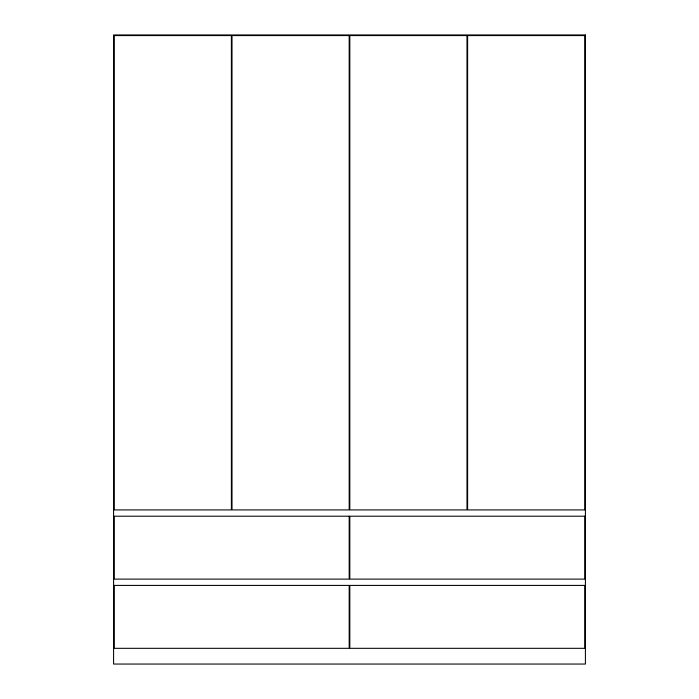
<?xml version="1.0" encoding="UTF-8"?>
<svg xmlns="http://www.w3.org/2000/svg" width="699" height="699" viewBox="0 0 699 699"><rect width="100%" height="100%" fill="white"/><g stroke="black" fill="none" stroke-linecap="round" stroke-linejoin="round"><path stroke-width="1.05" d="M585.413 34.95L113.588 34.95L113.588 664.05L585.413 664.05L585.413 34.95M231.386 35.579L114.217 35.579L114.217 509.921L231.386 509.921L231.386 35.579M349.185 35.579L232.016 35.579L232.016 509.921L349.185 509.921L349.185 35.579M466.984 35.579L349.815 35.579L349.815 509.921L466.984 509.921L466.984 35.579M584.783 35.579L467.614 35.579L467.614 509.921L584.783 509.921L584.783 35.579M349.185 516.212L114.217 516.212L114.217 579.121L349.185 579.121L349.185 516.212M584.783 516.212L349.815 516.212L349.815 579.121L584.783 579.121L584.783 516.212M349.185 585.413L114.217 585.413L114.217 648.322L349.185 648.322L349.185 585.413M584.783 585.413L349.815 585.413L349.815 648.322L584.783 648.322L584.783 585.413"/></g></svg>
